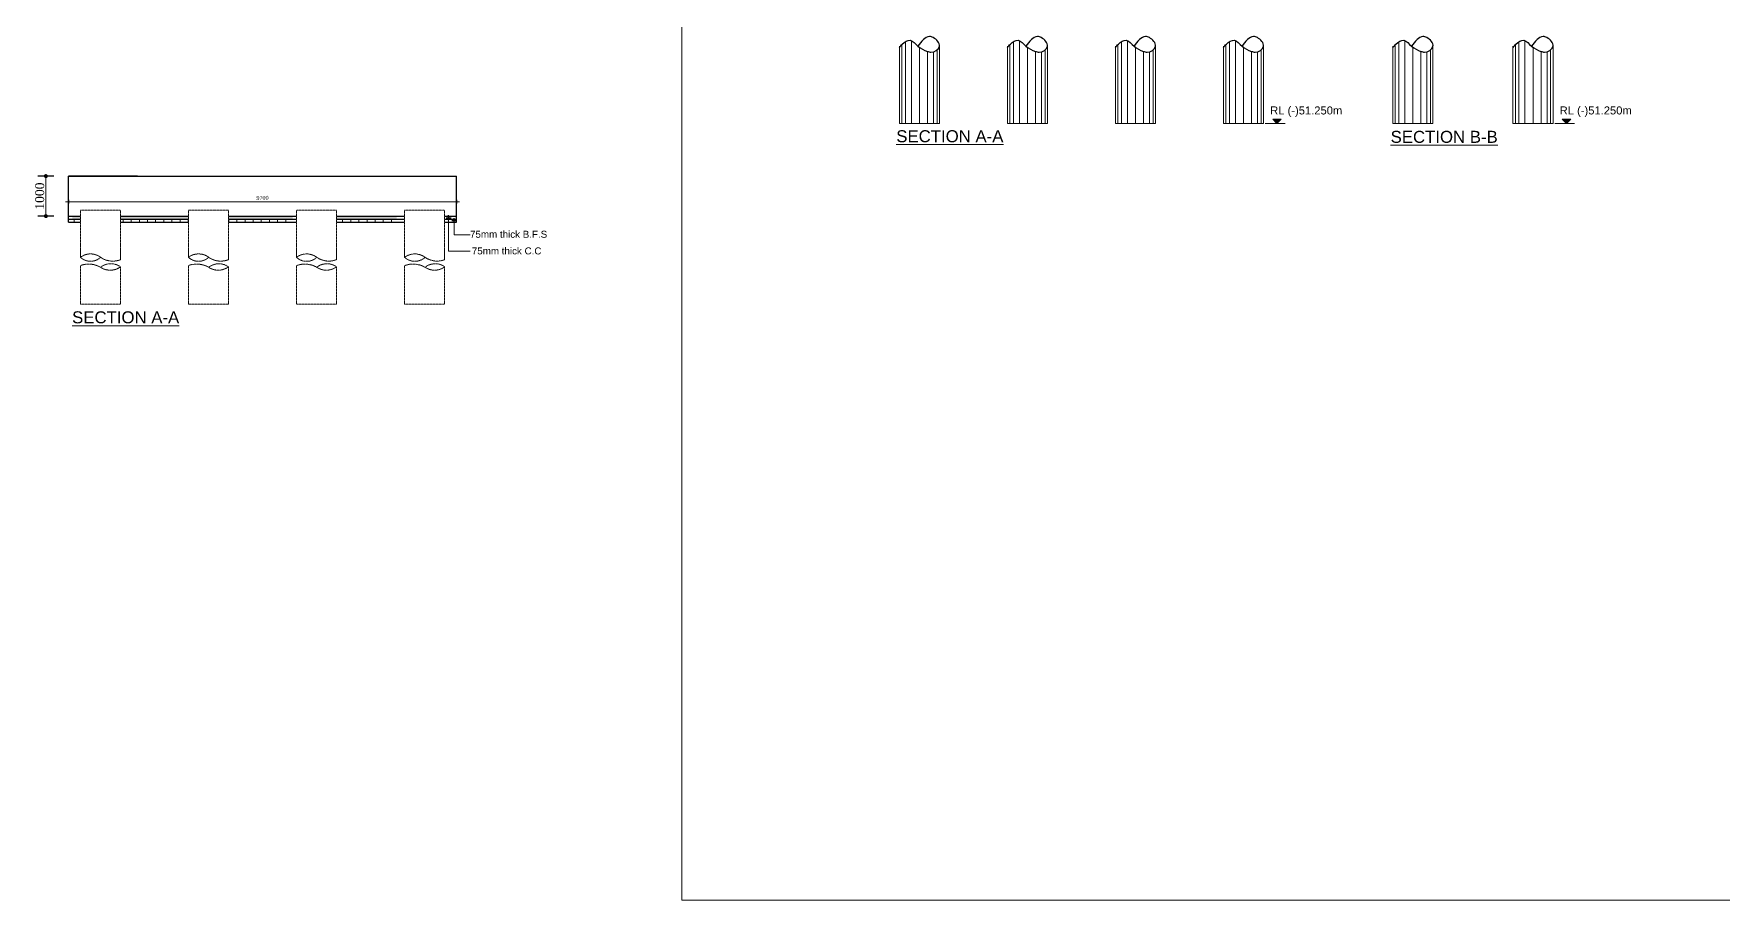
# Model space of a CAD drawing. Header units: millimetres. Extents: x -571543 to 35267, y -84886 to 197746.
# Drawn here: x -487853 to -445636, y 35922 to 57564 of the extents above; entities that cross this region are included whole.
import ezdxf

# ---------------------------------------------------------------- set-up
doc = ezdxf.new("R2010")
doc.units = ezdxf.units.MM
doc.header["$PDMODE"] = 2
doc.linetypes.add('DASHED', pattern=[0.75, 0.5, -0.25])
doc.layers.get('Defpoints').update_dxf_attribs({"lineweight": 13})
for name, color, linetype, lineweight in [('dim', 96, 'Continuous', 25), ('Dimision', 96, 'Continuous', 18), ('hatch', 65, 'Continuous', 15), ('Hatching', 65, 'Continuous', 20), ('Pile', 11, 'Continuous', 15), ('Text', 7, 'Continuous', 15)]:
    doc.layers.add(name, color=color, linetype=linetype, lineweight=lineweight)
doc.layers.add('Pire Line', color=11, linetype='Continuous')
doc.styles.add('ROMANS', font='arial.ttf', dxfattribs={"height": 200})
doc.styles.get("Standard").update_dxf_attribs({"font": 'times.ttf'})
doc.dimstyles.new('dim_75', dxfattribs={"dimscale": 0, "dimtxt": 100, "dimasz": 1.25, "dimexe": 35, "dimexo": 35, "dimgap": 50, "dimtad": 1, "dimdec": 0, "dimtxsty": 'Standard', "dimblk": 'D_TIC', "dimcen": 52.5, "dimclrd": 256, "dimclre": 256, "dimclrt": 256, "dimadec": 0, "dimazin": 0, "dimtfac": 1, "dimtdec": 0, "dimtix": 1, "dimtmove": 0, "dimatfit": 3, "dimldrblk": 'DOT', "dimfxl": 35, "dimfxlon": 1, "dimlwd": -1, "dimarcsym": 0})
doc.dimstyles.new('ISO-25', dxfattribs={"dimtxt": 175, "dimasz": 100, "dimexe": 65, "dimexo": 115.625, "dimgap": 40, "dimtad": 1, "dimtoh": 1, "dimdec": 0, "dimtxsty": 'Standard', "dimblk": 'DOT', "dimcen": 300, "dimclrd": 256, "dimclre": 256, "dimclrt": 256, "dimadec": 0, "dimazin": 0, "dimtfac": 1, "dimtdec": 0, "dimtix": 1, "dimtmove": 0, "dimatfit": 3, "dimldrblk": 'DOT', "dimfxl": 75, "dimlwd": -1, "dimarcsym": 0})
doc.dimstyles.get("Standard").update_dxf_attribs({"dimtxt": 100, "dimasz": 100, "dimexe": 100, "dimexo": 100, "dimgap": 50, "dimtad": 1, "dimdec": 0, "dimlfac": -1, "dimzin": 0, "dimdsep": 46, "dimtxsty": 'Standard', "dimblk": 'DOT', "dimcen": 0, "dimclrd": 4, "dimclre": 4, "dimclrt": 4, "dimadec": 0, "dimazin": 0, "dimtfac": 1, "dimtdec": 0, "dimtix": 1, "dimtofl": 0, "dimtmove": 0, "dimatfit": 3, "dimfxl": 80, "dimtolj": 1, "dimtzin": 0, "dimlwd": 15, "dimarcsym": 2})

# ---------------------------------------------------------------- blocks, each defined once
blk = doc.blocks.new('_Dot')
at = {"color": 0, "linetype": 'ByBlock', "lineweight": -2}
blk.add_line((-0.5, 0), (-1, 0), dxfattribs=at)
at = {"color": 0, "linetype": 'ByBlock', "const_width": 0.5}
blk.add_lwpolyline([(-0.25, 0, 1), (0.25, 0, 1)], format="xyb", close=True, dxfattribs=at)
blk = doc.blocks.new('*D442')
at = {"layer": 'Defpoints', "color": 0, "ltscale": 3, "transparency": 16777216}
for p in [(-486393, 54010), (-487551, 53010), (-486393, 53010)]:
    blk.add_point(p, dxfattribs=at)
at = {"layer": 'Dimision', "lineweight": -2, "ltscale": 3, "transparency": 16777216}
for p, q in [((-487351, 54010), (-487751, 54010)), ((-487351, 53010), (-487751, 53010))]:
    blk.add_line(p, q, dxfattribs=at)
at = {"layer": 'Dimision', "ltscale": 3, "transparency": 16777216}
blk.add_line((-487551, 53910), (-487551, 53110), dxfattribs=at)
at = {"layer": 'Dimision', "ltscale": 3, "transparency": 16777216, "xscale": 100, "yscale": 100, "zscale": 100}
for p, rotation in [((-487551, 54010), 90), ((-487551, 53010), 270)]:
    blk.add_blockref('_Dot', p, dxfattribs=dict(at, rotation=rotation))
at = {"layer": 'Dimision', "ltscale": 3, "transparency": 16777216, "insert": (-487705, 53510), "char_height": 225, "attachment_point": 5, "rotation": 90}
blk.add_mtext('1000', dxfattribs=at)
blk = doc.blocks.new('DOT')
at = {"color": 7}
for p, q in [((-1.5, 0), (1.5, 0)), ((0, 1.5), (0, -1.5))]:
    blk.add_line(p, q, dxfattribs=at)
at = {"color": 7, "const_width": 0.5}
blk.add_lwpolyline([(-0.25, 0, 1), (0.25, 0, 1)], format="xyb", close=True, dxfattribs=at)
blk = doc.blocks.new('D_TIC')
at = {"layer": 'Dimision', "ltscale": 5}
for p, q in [((-60, 0), (60, 0)), ((0, 60), (0, -60))]:
    blk.add_line(p, q, dxfattribs=at)
at = {"layer": 'Dimision', "ltscale": 5, "const_width": 20}
blk.add_lwpolyline([(-10, 0, 1), (10, 0, 1)], format="xyb", close=True, dxfattribs=at)
blk = doc.blocks.new('*D457')
at = {"layer": 'Defpoints', "color": 0, "ltscale": 3, "transparency": 16777216}
for p in [(-486987, 53511), (-477287, 53511), (-477287, 53364)]:
    blk.add_point(p, dxfattribs=at)
at = {"layer": 'hatch', "linetype": 'Continuous', "lineweight": -2, "ltscale": 3, "transparency": 16777216}
for p, q in [((-486987, 53414), (-486987, 53329)), ((-477287, 53414), (-477287, 53329))]:
    blk.add_line(p, q, dxfattribs=at)
at = {"layer": 'hatch', "ltscale": 3, "transparency": 16777216}
blk.add_line((-486986, 53364), (-477288, 53364), dxfattribs=at)
at = {"layer": 'hatch', "ltscale": 3, "transparency": 16777216, "xscale": 1.25, "yscale": 1.25, "zscale": 1.25, "rotation": 180}
blk.add_blockref('D_TIC', (-486987, 53364), dxfattribs=at)
at = {"layer": 'hatch', "ltscale": 3, "transparency": 16777216, "xscale": 1.25, "yscale": 1.25, "zscale": 1.25}
blk.add_blockref('D_TIC', (-477287, 53364), dxfattribs=at)
at = {"layer": 'hatch', "ltscale": 3, "transparency": 16777216, "insert": (-482137, 53465), "char_height": 100, "attachment_point": 5}
blk.add_mtext('9700', dxfattribs=at)

msp = doc.modelspace()

# ---------------------------------------------------------------- hatches: boundary and pattern name
at = {"layer": 'Dimision', "ltscale": 5}
for points in [[(-456892.7, 55429.5), (-456680.6, 55429.5), (-456786.6, 55323.5)], [(-449658.9, 55429.5), (-449446.8, 55429.5), (-449552.8, 55323.5)]]:
    msp.add_hatch(color=256, dxfattribs=at).paths.add_polyline_path(points)
at = {"layer": 'hatch'}
h = msp.add_hatch(dxfattribs=at)
h.set_pattern_fill('AR-B88', color=256)
h.set_pattern_definition([(0, (-26287.96, -15713), (0, 203.2), []), (90, (-26287.96, -15712.99), (-101.6, 203.2), [203.2, -203.2])])
h.paths.add_polyline_path([(-485787.2, 52935.3), (-485787.2, 52860.3), (-483987.2, 52860.3), (-483987.2, 52935.3)])
h.paths.add_polyline_path([(-480287.2, 52935.3), (-480287.2, 52860.3), (-478787.2, 52860.3), (-478787.2, 52935.3)])
h.paths.add_polyline_path([(-482987.2, 52935.3), (-482987.2, 52860.3), (-481387.2, 52860.3), (-481387.2, 52935.3)])
h.paths.add_polyline_path([(-486687.2, 52860.3), (-486687.2, 52935.3), (-486887.2, 52935.3), (-486887.2, 52860.3)])
at = {"layer": 'Pile', "ltscale": 0.1}
h = msp.add_hatch(dxfattribs=at)
h.set_pattern_fill('AR-CONC', color=256, style=0)
h.set_pattern_definition([(50, (-26287.96, -15713), (182.18467, -15.939086), [19.05, -209.55]), (355, (-26287.96, -15713), (-35.24342, 191.056845), [15.24, -167.640584]), (100.451445, (-26272.77, -15714.32), (146.94125, 175.11775), [16.19001, -178.090245]), (46.1842, (-26287.96, -15662.2), (271.07904, -42.04233), [28.575, -314.325]), (96.63556, (-26265.37, -15665.7), (237.40413, 247.42612), [24.28502, -267.1356]), (351.18415, (-26287.96, -15662.2), (237.40413, 247.42612), [22.85997, -251.45973]), (21, (-26262.56, -15674.9), (151.61439, -102.2652), [19.05, -209.55]), (326, (-26262.56, -15674.9), (61.80203, 184.187966), [15.24, -167.64]), (71.451445, (-26249.92, -15683.42), (213.41642, 81.92277), [16.19001, -178.08994]), (37.5, (-26287.956, -15712.99), (3.088603, 84.555039), [0, -165.608, 0, -170.18, 0, -168.275]), (7.5, (-26287.96, -15712.99), (66.819663, 100.180575), [0, -97.028, 0, -161.798, 0, -64.135]), (327.5, (-26344.6, -15712.99), (135.590595, -5.728744), [0, -63.5, 0, -198.12, 0, -262.89]), (317.5, (-26370, -15712.99), (148.12918, 25.42649), [0, -82.55, 0, -131.572, 0, -186.69])])
h.paths.add_polyline_path([(-480287.2, 53010.3), (-480287.2, 52935.3), (-478787.2, 52935.3), (-478787.2, 53010.3)])
h.paths.add_polyline_path([(-482987.2, 53010.3), (-482987.2, 52935.3), (-481387.2, 52935.3), (-481387.2, 53010.3)])
h.paths.add_polyline_path([(-486687.2, 52935.3), (-486687.2, 53010.3), (-486887.2, 53010.3), (-486887.2, 52935.3)])
h.paths.add_polyline_path([(-485687.2, 53010.3), (-485687.2, 52935.3), (-483987.2, 52935.3), (-483987.2, 53010.3)])

# ---------------------------------------------------------------- linework, layer by layer
at = {"layer": 'dim', "ltscale": 30}
for points in [[(-466222.6, 57226.2), (-466149.4, 57304.9), (-465951.7, 57401.5), (-465759.5, 57253.4), (-465524, 57126.2), (-465433.3, 57104.1), (-465222.9, 57253.6), (-465376.1, 57467.9), (-465471.9, 57496.4), (-465621.6, 57422.6), (-465759.5, 57253.4)], [(-463522.6, 57226.2), (-463449.4, 57304.9), (-463251.7, 57401.5), (-463059.5, 57253.4), (-462824, 57126.2), (-462733.3, 57104.1), (-462522.9, 57253.6), (-462676.1, 57467.9), (-462771.9, 57496.4), (-462921.6, 57422.6), (-463059.5, 57253.4)], [(-460822.6, 57226.2), (-460749.4, 57304.9), (-460551.7, 57401.5), (-460359.5, 57253.4), (-460124, 57126.2), (-460033.3, 57104.1), (-459822.9, 57253.6), (-459976.1, 57467.9), (-460071.9, 57496.4), (-460221.6, 57422.6), (-460359.5, 57253.4)], [(-458122.6, 57226.2), (-458049.4, 57304.9), (-457851.7, 57401.5), (-457659.5, 57253.4), (-457424, 57126.2), (-457333.3, 57104.1), (-457122.9, 57253.6), (-457276.1, 57467.9), (-457371.9, 57496.4), (-457521.6, 57422.6), (-457659.5, 57253.4)], [(-453888.7, 57226.2), (-453815.5, 57304.9), (-453617.8, 57401.5), (-453425.6, 57253.4), (-453190, 57126.2), (-453099.4, 57104.1), (-452889, 57253.6), (-453042.1, 57467.9), (-453138, 57496.4), (-453287.7, 57422.6), (-453425.6, 57253.4)], [(-450888.8, 57226.2), (-450815.6, 57304.9), (-450617.9, 57401.5), (-450425.7, 57253.4), (-450190.1, 57126.2), (-450099.5, 57104.1), (-449889.1, 57253.6), (-450042.3, 57467.9), (-450138.1, 57496.4), (-450287.8, 57422.6), (-450425.7, 57253.4)]]:
    msp.add_spline(points, degree=3, dxfattribs=at)
at = {"layer": 'Dimision', "ltscale": 5}
for p, q in [((-456583.4, 55323.5), (-457080.3, 55323.5)), ((-449349.6, 55323.5), (-449846.5, 55323.5))]:
    msp.add_line(p, q, dxfattribs=at)
for points in [[(-456890, 55429.5), (-456680.6, 55429.5), (-456786.6, 55323.5)], [(-449656.2, 55429.5), (-449446.8, 55429.5), (-449552.8, 55323.5)]]:
    msp.add_lwpolyline(points, close=True, dxfattribs=at)
at = {"layer": 'hatch', "ltscale": 3}
for p, q in [((-466163.3, 55323.5), (-466163.3, 57291.3)), ((-466072.9, 55323.5), (-466072.9, 57364.9)), ((-466072.9, 55323.5), (-466072.9, 57364.9)), ((-465922.9, 55323.5), (-465922.9, 57393.8)), ((-465722.9, 55323.5), (-465722.9, 57223.3)), ((-465722.9, 55323.5), (-465722.9, 57223.3)), ((-465722.9, 55323.5), (-465722.9, 57223.3)), ((-465722.9, 55323.5), (-465722.9, 57223.3)), ((-465522.9, 55323.5), (-465522.9, 57125.9)), ((-465372.9, 55323.5), (-465372.9, 57117.8)), ((-465372.9, 55323.5), (-465372.9, 57100.9)), ((-465282.5, 55323.5), (-465282.5, 57151.2)), ((-463463.3, 55323.5), (-463463.3, 57291.3)), ((-463372.9, 55323.5), (-463372.9, 57364.9)), ((-463372.9, 55323.5), (-463372.9, 57364.9)), ((-463222.9, 55323.5), (-463222.9, 57393.8)), ((-463022.9, 55323.5), (-463022.9, 57223.3)), ((-463022.9, 55323.5), (-463022.9, 57223.3)), ((-463022.9, 55323.5), (-463022.9, 57223.3)), ((-463022.9, 55323.5), (-463022.9, 57223.3)), ((-462822.9, 55323.5), (-462822.9, 57125.9)), ((-462672.9, 55323.5), (-462672.9, 57117.8)), ((-462672.9, 55323.5), (-462672.9, 57100.9)), ((-462582.5, 55323.5), (-462582.5, 57151.2)), ((-460763.3, 55323.5), (-460763.3, 57291.3)), ((-460672.9, 55323.5), (-460672.9, 57364.9)), ((-460672.9, 55323.5), (-460672.9, 57364.9)), ((-460522.9, 55323.5), (-460522.9, 57393.8)), ((-460322.9, 55323.5), (-460322.9, 57223.3)), ((-460322.9, 55323.5), (-460322.9, 57223.3)), ((-460322.9, 55323.5), (-460322.9, 57223.3)), ((-460322.9, 55323.5), (-460322.9, 57223.3)), ((-460122.9, 55323.5), (-460122.9, 57125.9)), ((-459972.9, 55323.5), (-459972.9, 57117.8)), ((-459972.9, 55323.5), (-459972.9, 57100.9)), ((-459882.5, 55323.5), (-459882.5, 57151.2)), ((-458063.3, 55323.5), (-458063.3, 57291.3)), ((-457972.9, 55323.5), (-457972.9, 57364.9)), ((-457972.9, 55323.5), (-457972.9, 57364.9)), ((-457822.9, 55323.5), (-457822.9, 57393.8)), ((-457622.9, 55323.5), (-457622.9, 57223.3)), ((-457622.9, 55323.5), (-457622.9, 57223.3)), ((-457622.9, 55323.5), (-457622.9, 57223.3)), ((-457622.9, 55323.5), (-457622.9, 57223.3)), ((-457422.9, 55323.5), (-457422.9, 57125.9)), ((-457272.9, 55323.5), (-457272.9, 57117.8)), ((-457272.9, 55323.5), (-457272.9, 57100.9)), ((-457182.5, 55323.5), (-457182.5, 57151.2)), ((-453829.4, 55323.5), (-453829.4, 57291.3)), ((-453739, 55323.5), (-453739, 57364.9)), ((-453739, 55323.5), (-453739, 57364.9)), ((-453589, 55323.5), (-453589, 57393.8)), ((-453389, 55323.5), (-453389, 57223.3)), ((-453389, 55323.5), (-453389, 57223.3)), ((-453389, 55323.5), (-453389, 57223.3)), ((-453389, 55323.5), (-453389, 57223.3)), ((-453189, 55323.5), (-453189, 57125.9)), ((-453039, 55323.5), (-453039, 57117.8)), ((-453039, 55323.5), (-453039, 57100.9)), ((-452948.6, 55323.5), (-452948.6, 57151.2)), ((-450829.5, 55323.5), (-450829.5, 57291.3)), ((-450739.1, 55323.5), (-450739.1, 57364.9)), ((-450739.1, 55323.5), (-450739.1, 57364.9)), ((-450589.1, 55323.5), (-450589.1, 57393.8)), ((-450389.1, 55323.5), (-450389.1, 57223.3)), ((-450389.1, 55323.5), (-450389.1, 57223.3)), ((-450389.1, 55323.5), (-450389.1, 57223.3)), ((-450389.1, 55323.5), (-450389.1, 57223.3)), ((-450189.1, 55323.5), (-450189.1, 57125.9)), ((-450039.1, 55323.5), (-450039.1, 57117.8)), ((-450039.1, 55323.5), (-450039.1, 57100.9)), ((-449948.7, 55323.5), (-449948.7, 57151.2))]:
    msp.add_line(p, q, dxfattribs=at)
at = {"layer": 'Hatching', "ltscale": 3}
msp.add_lwpolyline([(-471658.2, 95620.6), (-323980.8, 95620.6), (-323980.8, 35922.3), (-471658.2, 35922.3)], close=True, dxfattribs=at)
at = {"layer": 'Pile', "ltscale": 3}
for p, q in [((-466223, 57253.6), (-466223, 55323.5)), ((-465222.9, 57253.6), (-465222.9, 55323.5)), ((-463523, 57253.6), (-463523, 55323.5)), ((-462522.9, 57253.6), (-462522.9, 55323.5)), ((-460823, 57253.6), (-460823, 55323.5)), ((-459822.9, 57253.6), (-459822.9, 55323.5)), ((-458123, 57253.6), (-458123, 55323.5)), ((-457122.9, 57253.6), (-457122.9, 55323.5)), ((-453889, 57253.6), (-453889, 55323.5)), ((-452889, 57253.6), (-452889, 55323.5)), ((-450889.2, 57253.6), (-450889.2, 55323.5)), ((-449889.1, 57253.6), (-449889.1, 55323.5)), ((-466223, 55323.5), (-465222.9, 55323.5)), ((-463523, 55323.5), (-462522.9, 55323.5)), ((-460823, 55323.5), (-459822.9, 55323.5)), ((-458123, 55323.5), (-457122.9, 55323.5)), ((-453889, 55323.5), (-452889, 55323.5)), ((-450889.2, 55323.5), (-449889.1, 55323.5))]:
    msp.add_line(p, q, dxfattribs=at)
at = {"layer": 'Pile', "linetype": 'DASHED', "ltscale": 5}
for p, q in [((-486687.2, 53160.3), (-486687.2, 51981.3)), ((-485687.2, 53160.3), (-486687.2, 53160.3)), ((-485687.2, 53160.3), (-485687.2, 51922.8)), ((-483987.2, 53160.3), (-483987.2, 51981.3)), ((-482987.2, 53160.3), (-483987.2, 53160.3)), ((-482987.2, 53160.3), (-482987.2, 51922.8)), ((-481287.2, 53160.3), (-481287.2, 51981.3)), ((-480287.2, 53160.3), (-481287.2, 53160.3)), ((-480287.2, 53160.3), (-480287.2, 51922.8)), ((-478587.2, 53160.3), (-478587.2, 51981.3)), ((-477587.2, 53160.3), (-478587.2, 53160.3)), ((-477587.2, 53160.3), (-477587.2, 51922.8)), ((-486687.2, 51981.3), (-486687.2, 52203.5)), ((-485687.2, 51922.8), (-485687.2, 52203.5)), ((-483987.2, 51981.3), (-483987.2, 52203.5)), ((-482987.2, 51922.8), (-482987.2, 52203.5)), ((-481287.2, 51981.3), (-481287.2, 52203.5)), ((-480287.2, 51922.8), (-480287.2, 52203.5)), ((-478587.2, 51981.3), (-478587.2, 52203.5)), ((-477587.2, 51922.8), (-477587.2, 52203.5)), ((-486687.2, 50809), (-486687.2, 51774.5)), ((-485687.2, 50809), (-485687.2, 51743.4)), ((-483987.2, 50809), (-483987.2, 51774.5)), ((-482987.2, 50809), (-482987.2, 51743.4)), ((-481287.2, 50809), (-481287.2, 51774.5)), ((-480287.2, 50809), (-480287.2, 51743.4)), ((-478587.2, 50809), (-478587.2, 51774.5)), ((-477587.2, 50809), (-477587.2, 51743.4)), ((-486687.2, 50809), (-485687.2, 50809)), ((-483987.2, 50809), (-482987.2, 50809)), ((-481287.2, 50809), (-480287.2, 50809)), ((-478587.2, 50809), (-477587.2, 50809))]:
    msp.add_line(p, q, dxfattribs=at)
for points in [[(-485687.2, 51922.8, -0.2513133), (-486182.2, 51981.3, 0.3345015), (-486687.2, 51981.3, 0.3973257), (-486182.2, 51981.3)], [(-482987.2, 51922.8, -0.2513133), (-483482.2, 51981.3, 0.3345015), (-483987.2, 51981.3, 0.3973257), (-483482.2, 51981.3)], [(-480287.2, 51922.8, -0.2513133), (-480782.2, 51981.3, 0.3345015), (-481287.2, 51981.3, 0.3973257), (-480782.2, 51981.3)], [(-477587.2, 51922.8, -0.2551027), (-478074.7, 51981.3, 0.3296357), (-478587.2, 51981.3, 0.3915461), (-478074.7, 51981.3)], [(-486687.2, 51774.5, -0.2230759), (-486182.2, 51732.1, 0.3171134), (-485687.2, 51743.4, 0.3336048), (-486182.2, 51732.1)], [(-483987.2, 51774.5, -0.2230759), (-483482.2, 51732.1, 0.3171134), (-482987.2, 51743.4, 0.3336048), (-483482.2, 51732.1)], [(-481287.2, 51774.5, -0.2230759), (-480782.2, 51732.1, 0.3171134), (-480287.2, 51743.4, 0.3336048), (-480782.2, 51732.1)], [(-478587.2, 51774.5, -0.2198532), (-478074.7, 51732.1, 0.3219606), (-477587.2, 51743.4, 0.3387042), (-478074.7, 51732.1)]]:
    msp.add_lwpolyline(points, format="xyb", dxfattribs=at)
at = {"layer": 'Pire Line', "ltscale": 5}
for p, q in [((-486987.2, 54010.3), (-477287.2, 54010.3)), ((-485259.6, 54010.3), (-486987.2, 54010.3)), ((-486987.2, 52860.3), (-486987.2, 54010.3)), ((-477287.2, 52860.3), (-477287.2, 54010.3)), ((-486987.2, 53010.3), (-486687.2, 53010.3)), ((-486987.2, 52935.3), (-486687.2, 52935.3)), ((-486987.2, 52860.3), (-486687.2, 52860.3)), ((-485687.2, 53010.3), (-483987.2, 53010.3)), ((-485687.2, 52935.3), (-483987.2, 52935.3)), ((-485687.2, 52860.3), (-483987.2, 52860.3)), ((-482987.2, 53010.3), (-481287.2, 53010.3)), ((-482987.2, 52935.3), (-481287.2, 52935.3)), ((-482987.2, 52860.3), (-481287.2, 52860.3)), ((-480287.2, 53010.3), (-478587.2, 53010.3)), ((-480287.2, 52935.3), (-478587.2, 52935.3)), ((-480287.2, 52860.3), (-478587.2, 52860.3)), ((-477587.2, 53010.3), (-477287.2, 53010.3)), ((-477587.2, 52935.3), (-477287.2, 52935.3)), ((-477587.2, 52860.3), (-477287.2, 52860.3))]:
    msp.add_line(p, q, dxfattribs=at)

# ---------------------------------------------------------------- texts
at = {"layer": 'Text', "style": 'ROMANS'}
for s, height, p in [('RL (-)51.250m', 200, (-456956.8, 55550)), ('RL (-)51.250m', 200, (-449723, 55550)), ('%%USECTION A-A', 300, (-466300.2, 54855.9)), ('%%USECTION B-B', 300, (-453947.1, 54840.6)), ('%%USECTION A-A', 300, (-486895.9, 50331.9))]:
    msp.add_text(s, height=height, dxfattribs=at).set_placement(p)
at = {"layer": 'Text', "char_height": 175, "attachment_point": 5, "style": 'ROMANS'}
for s, insert in [('75mm thick B.F.S', (-475987.4, 52555.3)), ('75mm thick C.C', (-476036.9, 52139.7))]:
    msp.add_mtext(s, dxfattribs=dict(at, insert=insert))

# ---------------------------------------------------------------- dimensions: what is measured, and where the dimension line sits
at = {"layer": 'Dimision', "ltscale": 3}
dim = msp.add_linear_dim(base=(-487550.9, 53010.3), p1=(-486392.8, 54010.3), p2=(-486392.8, 53010.3), angle=90, dimstyle='ISO-25', override={"dimtxt": 225, "dimexe": 200, "dimfxl": 200, "dimfxlon": 1}, dxfattribs=at)
dim.commit()
dim.dimension.update_dxf_attribs({"geometry": '*D442', "text_midpoint": (-487705.4, 53510.3)})
at = {"layer": 'hatch', "ltscale": 3}
dim = msp.add_linear_dim(base=(-477287.2, 53364.3), p1=(-486987.2, 53511.2), p2=(-477287.2, 53511.2), dimstyle='dim_75', override={"dimscale": 1, "dimfxl": 50, "dimarcsym": 2}, dxfattribs=at)
dim.commit()
dim.dimension.update_dxf_attribs({"geometry": '*D457', "text_midpoint": (-482137.2, 53465.3)})

# ---------------------------------------------------------------- leaders
at = {"layer": 'Dimision'}
for points in [[(-477486.2, 52970.8), (-477486.2, 52136.7), (-476949.6, 52136.7)], [(-477347.7, 52898.6), (-477347.7, 52545.3), (-476949.1, 52545.3)]]:
    msp.add_leader(points, dimstyle='Standard', override={"dimscale": 1, "dimasz": 40, "dimldrblk": 'Dot'}, dxfattribs=at)

doc.saveas('drawing.dxf')
